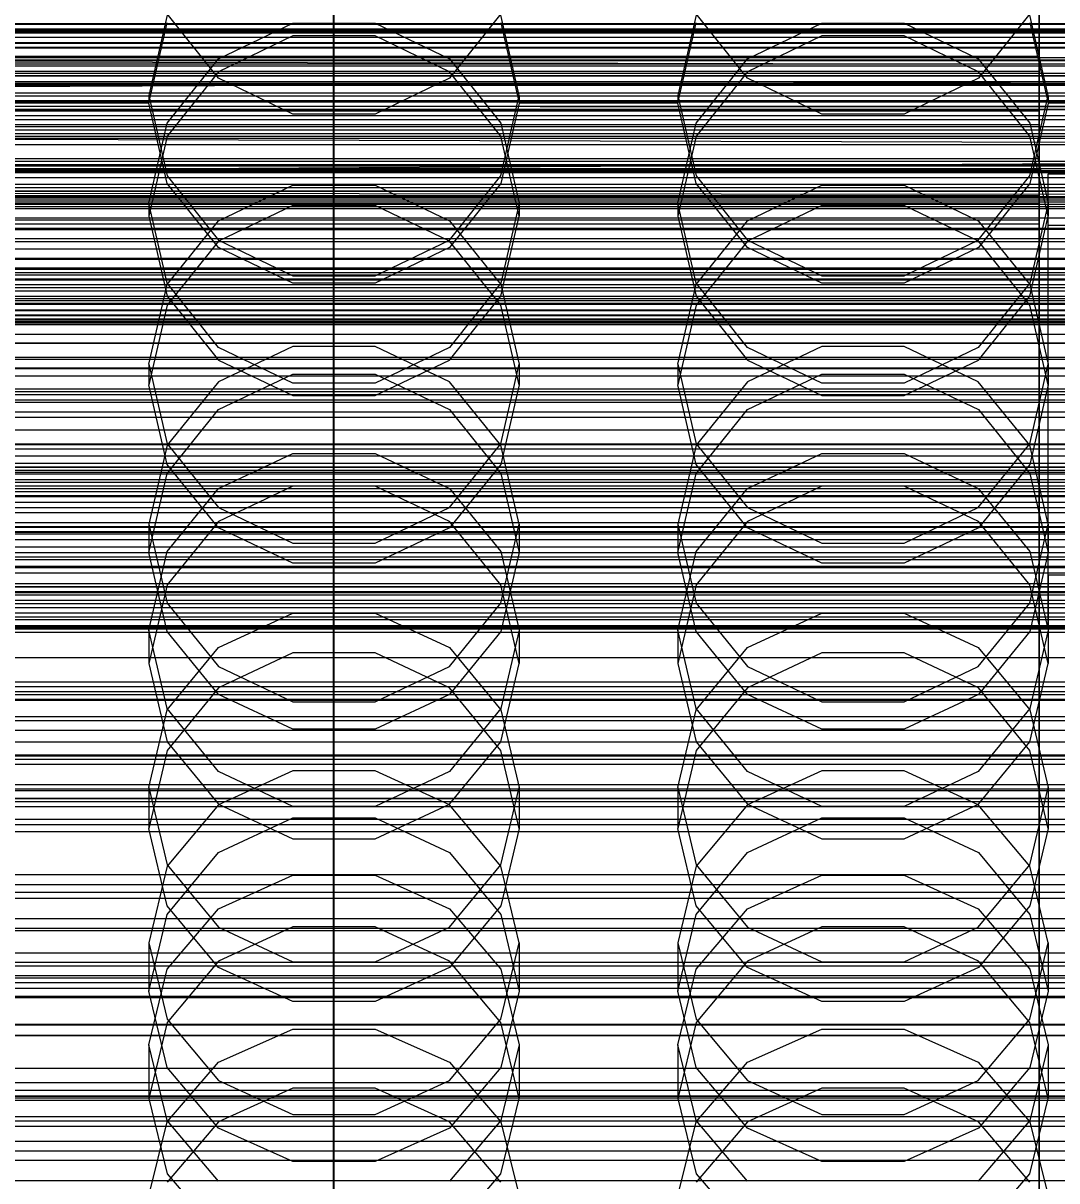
# Model space of a CAD drawing. Header units: millimetres. Extents: x -1970 to 59977, y -50268 to 6837.
# Drawn here: x 14.7 to 132, y -34416.5 to -34285.2 of the extents above; entities that cross this region are included whole.
import ezdxf

# ---------------------------------------------------------------- set-up
doc = ezdxf.new("R2010")
doc.units = ezdxf.units.MM
for name, color, linetype, lineweight in [('COTAS_O', 1, 'Continuous', 0), ('frontal_briquetadora', 7, 'Continuous', 0), ('frontal_C01', 7, 'Continuous', 0), ('frontal_C02', 7, 'Continuous', 0), ('frontal_C03', 7, 'Continuous', 0), ('frontal_secador', 7, 'Continuous', 0), ('frontal_tolva', 7, 'Continuous', 0), ('frontal_tolva-C01', 7, 'Continuous', 0)]:
    doc.layers.add(name, color=color, linetype=linetype, lineweight=lineweight)
doc.dimstyles.new('R19_100', dxfattribs={"dimtxt": 250, "dimasz": 150, "dimexe": 150, "dimexo": 80, "dimgap": 100, "dimtad": 1, "dimtih": 1, "dimtoh": 1, "dimdsep": 46, "dimcen": 0.09, "dimadec": 0, "dimazin": 0, "dimtfac": 1, "dimtdec": 4, "dimtofl": 0, "dimtmove": 0, "dimatfit": 3, "dimfxl": 1, "dimtolj": 1, "dimtzin": 0, "dimarcsym": 0})

# ---------------------------------------------------------------- blocks, each defined once
blk = doc.blocks.new('*D39')
at = {"layer": 'COTAS_O', "color": 0, "lineweight": -2, "transparency": 16777216}
for p, q in [((-1725, -34320), (-1725, -33550)), ((1725, -34320), (1725, -33550)), ((-1575, -33700), (1575, -33700))]:
    blk.add_line(p, q, dxfattribs=at)
at = {"layer": 'COTAS_O', "color": 0, "transparency": 16777216}
for points in [[(-1575, -33675), (-1575, -33725), (-1725, -33700)], [(1575, -33675), (1575, -33725), (1725, -33700)]]:
    blk.add_solid(points, dxfattribs=at)
at = {"layer": 'Defpoints', "color": 0, "transparency": 16777216}
for p in [(1725, -33700), (-1725, -34400), (1725, -34400)]:
    blk.add_point(p, dxfattribs=at)
blk = doc.blocks.new('*D42')
at = {"layer": 'COTAS_O', "color": 0, "lineweight": -2, "transparency": 16777216}
for p, q in [((-570, -33700), (200, -33700)), ((50, -34750), (50, -33850)), ((-570, -34900), (200, -34900))]:
    blk.add_line(p, q, dxfattribs=at)
at = {"layer": 'COTAS_O', "color": 0, "transparency": 16777216}
for points in [[(25, -33850), (75, -33850), (50, -33700)], [(25, -34750), (75, -34750), (50, -34900)]]:
    blk.add_solid(points, dxfattribs=at)
at = {"layer": 'Defpoints', "color": 0, "transparency": 16777216}
for p in [(-650, -33700), (50, -33700), (-650, -34900)]:
    blk.add_point(p, dxfattribs=at)
blk = doc.blocks.new('*D43')
at = {"layer": 'COTAS_O', "color": 0, "lineweight": -2, "transparency": 16777216}
for p, q in [((-650, -34820), (-650, -34050)), ((650, -34820), (650, -34050)), ((-500, -34200), (500, -34200))]:
    blk.add_line(p, q, dxfattribs=at)
at = {"layer": 'COTAS_O', "color": 0, "transparency": 16777216}
for points in [[(-500, -34175), (-500, -34225), (-650, -34200)], [(500, -34175), (500, -34225), (650, -34200)]]:
    blk.add_solid(points, dxfattribs=at)
at = {"layer": 'Defpoints', "color": 0, "transparency": 16777216}
for p in [(650, -34200), (-650, -34900), (650, -34900)]:
    blk.add_point(p, dxfattribs=at)

msp = doc.modelspace()

# ---------------------------------------------------------------- linework, layer by layer
at = {"layer": 'frontal_briquetadora'}
for p, q in [((31.08, -34284.263), (29, -34293.364)), ((29, -34294.247), (31.08, -34285.14)), ((36.906, -34291.418), (31.08, -34284.112)), ((36.907, -34289.221), (45.327, -34285.179)), ((45.327, -34285.179), (54.673, -34285.179)), ((54.673, -34285.179), (63.093, -34289.221)), ((68.92, -34284.112), (63.094, -34291.418)), ((71, -34293.364), (68.92, -34284.263)), ((68.92, -34285.14), (71, -34294.247)), ((91.08, -34284.263), (89, -34293.364)), ((89, -34294.247), (91.08, -34285.14)), ((96.906, -34291.418), (91.08, -34284.112)), ((96.907, -34289.221), (105.327, -34285.179)), ((105.327, -34285.179), (114.673, -34285.179)), ((114.673, -34285.179), (123.093, -34289.221)), ((128.92, -34284.112), (123.094, -34291.418)), ((131, -34293.364), (128.92, -34284.263)), ((128.92, -34285.14), (131, -34294.247)), ((45.326, -34286.607), (36.906, -34290.664)), ((54.674, -34286.607), (45.326, -34286.607)), ((63.094, -34290.664), (54.674, -34286.607)), ((105.326, -34286.607), (96.906, -34290.664)), ((114.674, -34286.607), (105.326, -34286.607)), ((123.094, -34290.664), (114.674, -34286.607)), ((31.08, -34296.503), (36.907, -34289.221)), ((63.093, -34289.221), (68.92, -34296.503)), ((91.08, -34296.503), (96.907, -34289.221)), ((123.093, -34289.221), (128.92, -34296.503)), ((-160, -34289.389), (200, -34289.389)), ((36.906, -34290.664), (31.08, -34297.965)), ((45.326, -34295.473), (36.906, -34291.418)), ((63.094, -34291.418), (54.674, -34295.473)), ((68.92, -34297.964), (63.094, -34290.664)), ((96.906, -34290.664), (91.08, -34297.965)), ((105.326, -34295.473), (96.906, -34291.418)), ((123.094, -34291.418), (114.674, -34295.473)), ((128.92, -34297.964), (123.094, -34290.664)), ((29, -34294.247), (11, -34294.247)), ((29, -34293.364), (29, -34294.247)), ((29, -34293.364), (31.08, -34302.464)), ((31.08, -34303.343), (29, -34294.247)), ((68.92, -34302.464), (71, -34293.364)), ((71, -34294.247), (68.92, -34303.343)), ((71, -34293.364), (71, -34294.247)), ((89, -34294.247), (71, -34294.247)), ((89, -34293.364), (89, -34294.247)), ((89, -34293.364), (91.08, -34302.464)), ((91.08, -34303.343), (89, -34294.247)), ((128.92, -34302.464), (131, -34293.364)), ((131, -34294.247), (128.92, -34303.343)), ((131, -34293.364), (131, -34294.247)), ((149, -34294.247), (131, -34294.247)), ((54.674, -34295.473), (45.326, -34295.473)), ((114.674, -34295.473), (105.326, -34295.473)), ((29, -34305.584), (31.08, -34296.503)), ((68.92, -34296.503), (71, -34305.584)), ((89, -34305.584), (91.08, -34296.503)), ((128.92, -34296.503), (131, -34305.584)), ((31.08, -34297.965), (29, -34307.055)), ((71, -34307.055), (68.92, -34297.964)), ((91.08, -34297.965), (89, -34307.055)), ((131, -34307.055), (128.92, -34297.964)), ((31.08, -34302.464), (36.907, -34309.762)), ((36.906, -34310.629), (31.08, -34303.343)), ((36.907, -34307.571), (45.327, -34303.551)), ((45.327, -34303.551), (54.673, -34303.551)), ((54.673, -34303.551), (63.093, -34307.571)), ((63.093, -34309.762), (68.92, -34302.464)), ((68.92, -34303.343), (63.094, -34310.629)), ((91.08, -34302.464), (96.907, -34309.762)), ((96.906, -34310.629), (91.08, -34303.343)), ((96.907, -34307.571), (105.327, -34303.551)), ((105.327, -34303.551), (114.673, -34303.551)), ((114.673, -34303.551), (123.093, -34307.571)), ((123.093, -34309.762), (128.92, -34302.464)), ((128.92, -34303.343), (123.094, -34310.629)), ((29, -34305.584), (29, -34307.055)), ((31.08, -34314.665), (29, -34305.584)), ((45.326, -34305.831), (36.906, -34309.876)), ((54.674, -34305.831), (45.326, -34305.831)), ((63.094, -34309.876), (54.674, -34305.831)), ((71, -34305.584), (68.92, -34314.665)), ((71, -34305.584), (71, -34307.055)), ((89, -34305.584), (89, -34307.055)), ((91.08, -34314.665), (89, -34305.584)), ((105.326, -34305.831), (96.906, -34309.876)), ((114.674, -34305.831), (105.326, -34305.831)), ((123.094, -34309.876), (114.674, -34305.831)), ((131, -34305.584), (128.92, -34314.665)), ((131, -34305.584), (131, -34307.055)), ((29, -34307.055), (31.08, -34316.128)), ((31.08, -34314.816), (36.907, -34307.571)), ((63.093, -34307.571), (68.92, -34314.816)), ((68.92, -34316.128), (71, -34307.055)), ((89, -34307.055), (91.08, -34316.128)), ((91.08, -34314.816), (96.907, -34307.571)), ((123.093, -34307.571), (128.92, -34314.816)), ((128.92, -34316.128), (131, -34307.055)), ((36.906, -34309.876), (31.08, -34317.151)), ((36.907, -34309.762), (45.327, -34313.812)), ((54.673, -34313.812), (63.093, -34309.762)), ((68.92, -34317.151), (63.094, -34309.876)), ((96.906, -34309.876), (91.08, -34317.151)), ((96.907, -34309.762), (105.327, -34313.812)), ((114.673, -34313.812), (123.093, -34309.762)), ((128.92, -34317.151), (123.094, -34309.876)), ((45.326, -34314.669), (36.906, -34310.629)), ((63.094, -34310.629), (54.674, -34314.669)), ((105.326, -34314.669), (96.906, -34310.629)), ((123.094, -34310.629), (114.674, -34314.669)), ((45.327, -34313.812), (54.673, -34313.812)), ((105.327, -34313.812), (114.673, -34313.812)), ((29, -34323.849), (31.08, -34314.816)), ((36.907, -34321.948), (31.08, -34314.665)), ((54.674, -34314.669), (45.326, -34314.669)), ((68.92, -34314.665), (63.093, -34321.948)), ((68.92, -34314.816), (71, -34323.849)), ((89, -34323.849), (91.08, -34314.816)), ((96.907, -34321.948), (91.08, -34314.665)), ((114.674, -34314.669), (105.326, -34314.669)), ((128.92, -34314.665), (123.093, -34321.948)), ((128.92, -34314.816), (131, -34323.849)), ((31.08, -34316.128), (36.906, -34323.39)), ((63.094, -34323.39), (68.92, -34316.128)), ((91.08, -34316.128), (96.906, -34323.39)), ((123.094, -34323.39), (128.92, -34316.128)), ((31.08, -34317.151), (29, -34326.199)), ((71, -34326.199), (68.92, -34317.151)), ((91.08, -34317.151), (89, -34326.199)), ((131, -34326.199), (128.92, -34317.151)), ((45.327, -34321.854), (36.907, -34325.844)), ((45.327, -34325.989), (36.907, -34321.948)), ((54.673, -34321.854), (45.327, -34321.854)), ((63.093, -34325.844), (54.673, -34321.854)), ((63.093, -34321.948), (54.673, -34325.989)), ((105.327, -34321.854), (96.907, -34325.844)), ((105.327, -34325.989), (96.907, -34321.948)), ((114.673, -34321.854), (105.327, -34321.854)), ((123.093, -34325.844), (114.673, -34321.854)), ((123.093, -34321.948), (114.673, -34325.989)), ((36.906, -34323.39), (45.326, -34327.416)), ((54.674, -34327.416), (63.094, -34323.39)), ((96.906, -34323.39), (105.326, -34327.416)), ((114.674, -34327.416), (123.094, -34323.39)), ((29, -34323.849), (29, -34326.199)), ((29, -34323.849), (31.08, -34332.883)), ((68.92, -34332.883), (71, -34323.849)), ((71, -34323.849), (71, -34326.199)), ((89, -34323.849), (89, -34326.199)), ((89, -34323.849), (91.08, -34332.883)), ((128.92, -34332.883), (131, -34323.849)), ((131, -34323.849), (131, -34326.199)), ((36.907, -34325.844), (31.08, -34333.033)), ((36.906, -34329.005), (45.326, -34324.981)), ((45.326, -34324.981), (54.674, -34324.981)), ((54.673, -34325.989), (45.327, -34325.989)), ((54.674, -34324.981), (63.094, -34329.005)), ((68.92, -34333.033), (63.093, -34325.844)), ((96.907, -34325.844), (91.08, -34333.033)), ((96.906, -34329.005), (105.326, -34324.981)), ((105.326, -34324.981), (114.674, -34324.981)), ((114.673, -34325.989), (105.327, -34325.989)), ((114.674, -34324.981), (123.094, -34329.005)), ((128.92, -34333.033), (123.093, -34325.844)), ((31.08, -34335.219), (29, -34326.199)), ((71, -34326.199), (68.92, -34335.22)), ((91.08, -34335.219), (89, -34326.199)), ((131, -34326.199), (128.92, -34335.22)), ((45.326, -34327.416), (54.674, -34327.416)), ((105.326, -34327.416), (114.674, -34327.416)), ((31.08, -34336.235), (36.906, -34329.005)), ((63.094, -34329.005), (68.92, -34336.235)), ((91.08, -34336.235), (96.906, -34329.005)), ((123.094, -34329.005), (128.92, -34336.235)), ((31.08, -34333.033), (29, -34341.997)), ((31.08, -34332.883), (36.907, -34340.127)), ((63.093, -34340.127), (68.92, -34332.883)), ((71, -34341.997), (68.92, -34333.033)), ((91.08, -34333.033), (89, -34341.997)), ((91.08, -34332.883), (96.907, -34340.127)), ((123.093, -34340.127), (128.92, -34332.883)), ((131, -34341.997), (128.92, -34333.033)), ((36.906, -34342.432), (31.08, -34335.219)), ((36.907, -34337.96), (45.327, -34333.996)), ((45.327, -34333.996), (54.673, -34333.996)), ((54.673, -34333.996), (63.093, -34337.96)), ((68.92, -34335.22), (63.094, -34342.432)), ((96.906, -34342.432), (91.08, -34335.219)), ((96.907, -34337.96), (105.327, -34333.996)), ((105.327, -34333.996), (114.673, -34333.996)), ((114.673, -34333.996), (123.093, -34337.96)), ((128.92, -34335.22), (123.094, -34342.432)), ((29, -34345.219), (31.08, -34336.235)), ((68.92, -34336.235), (71, -34345.219)), ((89, -34345.219), (91.08, -34336.235)), ((128.92, -34336.235), (131, -34345.219)), ((45.326, -34337.684), (36.906, -34341.688)), ((54.674, -34337.684), (45.326, -34337.684)), ((63.094, -34341.688), (54.674, -34337.684)), ((105.326, -34337.684), (96.906, -34341.688)), ((114.674, -34337.684), (105.326, -34337.684)), ((123.094, -34341.688), (114.674, -34337.684)), ((31.08, -34345.102), (36.907, -34337.96)), ((63.093, -34337.96), (68.92, -34345.102)), ((91.08, -34345.102), (96.907, -34337.96)), ((123.093, -34337.96), (128.92, -34345.102)), ((36.907, -34340.127), (45.327, -34344.148)), ((54.673, -34344.148), (63.093, -34340.127)), ((96.907, -34340.127), (105.327, -34344.148)), ((114.673, -34344.148), (123.093, -34340.127)), ((36.906, -34341.688), (31.08, -34348.879)), ((68.92, -34348.879), (63.094, -34341.688)), ((96.906, -34341.688), (91.08, -34348.879)), ((128.92, -34348.879), (123.094, -34341.688)), ((29, -34341.997), (29, -34345.219)), ((29, -34341.997), (31.08, -34350.961)), ((45.326, -34346.427), (36.906, -34342.432)), ((63.094, -34342.432), (54.674, -34346.427)), ((68.92, -34350.961), (71, -34341.997)), ((71, -34341.997), (71, -34345.219)), ((89, -34341.997), (89, -34345.219)), ((89, -34341.997), (91.08, -34350.961)), ((105.326, -34346.427), (96.906, -34342.432)), ((123.094, -34342.432), (114.674, -34346.427)), ((128.92, -34350.961), (131, -34341.997)), ((131, -34341.997), (131, -34345.219)), ((45.327, -34344.148), (54.673, -34344.148)), ((105.327, -34344.148), (114.673, -34344.148)), ((29, -34354.009), (31.08, -34345.102)), ((31.08, -34354.166), (29, -34345.219)), ((68.92, -34345.102), (71, -34354.009)), ((71, -34345.219), (68.92, -34354.166)), ((89, -34354.009), (91.08, -34345.102)), ((91.08, -34354.166), (89, -34345.219)), ((128.92, -34345.102), (131, -34354.009)), ((131, -34345.219), (128.92, -34354.166)), ((54.674, -34346.427), (45.326, -34346.427)), ((114.674, -34346.427), (105.326, -34346.427)), ((31.08, -34348.879), (29, -34357.809)), ((71, -34357.809), (68.92, -34348.879)), ((91.08, -34348.879), (89, -34357.809)), ((131, -34357.809), (128.92, -34348.879)), ((31.08, -34350.961), (36.907, -34358.15)), ((63.093, -34358.15), (68.92, -34350.961)), ((91.08, -34350.961), (96.907, -34358.15)), ((123.093, -34358.15), (128.92, -34350.961)), ((36.907, -34356.004), (45.327, -34352.087)), ((45.327, -34352.087), (54.673, -34352.087)), ((54.673, -34352.087), (63.093, -34356.004)), ((96.907, -34356.004), (105.327, -34352.087)), ((105.327, -34352.087), (114.673, -34352.087)), ((114.673, -34352.087), (123.093, -34356.004)), ((29, -34354.009), (29, -34357.809)), ((31.08, -34362.915), (29, -34354.009)), ((36.906, -34361.311), (31.08, -34354.166)), ((68.92, -34354.166), (63.094, -34361.311)), ((71, -34354.009), (68.92, -34362.915)), ((71, -34354.009), (71, -34357.809)), ((89, -34354.009), (89, -34357.809)), ((91.08, -34362.915), (89, -34354.009)), ((96.906, -34361.311), (91.08, -34354.166)), ((128.92, -34354.166), (123.094, -34361.311)), ((131, -34354.009), (128.92, -34362.915)), ((131, -34354.009), (131, -34357.809)), ((31.08, -34363.062), (36.907, -34356.004)), ((63.093, -34356.004), (68.92, -34363.062)), ((91.08, -34363.062), (96.907, -34356.004)), ((123.093, -34356.004), (128.92, -34363.062)), ((45.326, -34356.608), (36.906, -34360.574)), ((54.674, -34356.608), (45.326, -34356.608)), ((63.094, -34360.574), (54.674, -34356.608)), ((105.326, -34356.608), (96.906, -34360.574)), ((114.674, -34356.608), (105.326, -34356.608)), ((123.094, -34360.574), (114.674, -34356.608)), ((29, -34357.809), (31.08, -34366.693)), ((36.907, -34358.15), (45.327, -34362.14)), ((54.673, -34362.14), (63.093, -34358.15)), ((68.92, -34366.693), (71, -34357.809)), ((89, -34357.809), (91.08, -34366.693)), ((96.907, -34358.15), (105.327, -34362.14)), ((114.673, -34362.14), (123.093, -34358.15)), ((128.92, -34366.693), (131, -34357.809)), ((36.906, -34360.574), (31.08, -34367.693)), ((45.326, -34365.266), (36.906, -34361.311)), ((63.094, -34361.311), (54.674, -34365.266)), ((68.92, -34367.692), (63.094, -34360.574)), ((96.906, -34360.574), (91.08, -34367.693)), ((105.326, -34365.266), (96.906, -34361.311)), ((123.094, -34361.311), (114.674, -34365.266)), ((128.92, -34367.692), (123.094, -34360.574)), ((45.327, -34362.14), (54.673, -34362.14)), ((105.327, -34362.14), (114.673, -34362.14)), ((29, -34371.863), (31.08, -34363.062)), ((36.907, -34370.057), (31.08, -34362.915)), ((68.92, -34362.915), (63.093, -34370.057)), ((68.92, -34363.062), (71, -34371.863)), ((89, -34371.863), (91.08, -34363.062)), ((96.907, -34370.057), (91.08, -34362.915)), ((128.92, -34362.915), (123.093, -34370.057)), ((128.92, -34363.062), (131, -34371.863)), ((54.674, -34365.266), (45.326, -34365.266)), ((114.674, -34365.266), (105.326, -34365.266)), ((31.08, -34366.693), (36.906, -34373.784)), ((63.094, -34373.784), (68.92, -34366.693)), ((91.08, -34366.693), (96.906, -34373.784)), ((123.094, -34373.784), (128.92, -34366.693)), ((31.08, -34367.693), (29, -34376.522)), ((71, -34376.522), (68.92, -34367.692)), ((91.08, -34367.693), (89, -34376.522)), ((131, -34376.522), (128.92, -34367.692)), ((45.327, -34369.992), (36.907, -34373.853)), ((45.327, -34374.021), (36.907, -34370.057)), ((54.673, -34369.992), (45.327, -34369.992)), ((63.093, -34373.853), (54.673, -34369.992)), ((63.093, -34370.057), (54.673, -34374.021)), ((105.327, -34369.992), (96.907, -34373.853)), ((105.327, -34374.021), (96.907, -34370.057)), ((114.673, -34369.992), (105.327, -34369.992)), ((123.093, -34373.853), (114.673, -34369.992)), ((123.093, -34370.057), (114.673, -34374.021)), ((29, -34371.863), (29, -34376.522)), ((29, -34371.863), (31.08, -34380.664)), ((68.92, -34380.664), (71, -34371.863)), ((71, -34371.863), (71, -34376.522)), ((89, -34371.863), (89, -34376.522)), ((89, -34371.863), (91.08, -34380.664)), ((128.92, -34380.664), (131, -34371.863)), ((131, -34371.863), (131, -34376.522)), ((36.907, -34373.853), (31.08, -34380.809)), ((36.906, -34373.784), (45.326, -34377.708)), ((54.673, -34374.021), (45.327, -34374.021)), ((54.674, -34377.708), (63.094, -34373.784)), ((68.92, -34380.809), (63.093, -34373.853)), ((96.907, -34373.853), (91.08, -34380.809)), ((96.906, -34373.784), (105.326, -34377.708)), ((114.673, -34374.021), (105.327, -34374.021)), ((114.674, -34377.708), (123.094, -34373.784)), ((128.92, -34380.809), (123.093, -34373.853)), ((36.906, -34379.254), (45.326, -34375.335)), ((45.326, -34375.335), (54.674, -34375.335)), ((54.674, -34375.335), (63.094, -34379.254)), ((96.906, -34379.254), (105.326, -34375.335)), ((105.326, -34375.335), (114.674, -34375.335)), ((114.674, -34375.335), (123.094, -34379.254)), ((31.08, -34385.296), (29, -34376.522)), ((71, -34376.522), (68.92, -34385.296)), ((91.08, -34385.296), (89, -34376.522)), ((131, -34376.522), (128.92, -34385.296)), ((45.326, -34377.708), (54.674, -34377.708)), ((105.326, -34377.708), (114.674, -34377.708)), ((31.08, -34386.283), (36.906, -34379.254)), ((63.094, -34379.254), (68.92, -34386.283)), ((91.08, -34386.283), (96.906, -34379.254)), ((123.094, -34379.254), (128.92, -34386.283)), ((31.08, -34380.809), (29, -34389.484)), ((31.08, -34380.664), (36.907, -34387.722)), ((63.093, -34387.722), (68.92, -34380.664)), ((71, -34389.484), (68.92, -34380.809)), ((91.08, -34380.809), (89, -34389.484)), ((91.08, -34380.664), (96.907, -34387.722)), ((123.093, -34387.722), (128.92, -34380.664)), ((131, -34389.484), (128.92, -34380.809)), ((36.907, -34385.622), (45.327, -34381.804)), ((45.327, -34381.804), (54.673, -34381.804)), ((54.673, -34381.804), (63.093, -34385.622)), ((96.907, -34385.622), (105.327, -34381.804)), ((105.327, -34381.804), (114.673, -34381.804)), ((114.673, -34381.804), (123.093, -34385.622)), ((29, -34394.99), (31.08, -34386.283)), ((36.906, -34392.292), (31.08, -34385.296)), ((31.08, -34392.502), (36.907, -34385.622)), ((63.093, -34385.622), (68.92, -34392.502)), ((68.92, -34385.296), (63.094, -34392.292)), ((68.92, -34386.283), (71, -34394.99)), ((89, -34394.99), (91.08, -34386.283)), ((96.906, -34392.292), (91.08, -34385.296)), ((91.08, -34392.502), (96.907, -34385.622)), ((123.093, -34385.622), (128.92, -34392.502)), ((128.92, -34385.296), (123.094, -34392.292)), ((128.92, -34386.283), (131, -34394.99)), ((45.326, -34387.688), (36.906, -34391.571)), ((36.907, -34387.722), (45.327, -34391.639)), ((54.674, -34387.688), (45.326, -34387.688)), ((54.673, -34391.639), (63.093, -34387.722)), ((63.094, -34391.571), (54.674, -34387.688)), ((105.326, -34387.688), (96.906, -34391.571)), ((96.907, -34387.722), (105.327, -34391.639)), ((114.674, -34387.688), (105.326, -34387.688)), ((114.673, -34391.639), (123.093, -34387.722)), ((123.094, -34391.571), (114.674, -34387.688)), ((29, -34389.484), (29, -34394.99)), ((29, -34389.484), (31.08, -34398.159)), ((68.92, -34398.159), (71, -34389.484)), ((71, -34389.484), (71, -34394.99)), ((89, -34389.484), (89, -34394.99)), ((89, -34389.484), (91.08, -34398.159)), ((128.92, -34398.159), (131, -34389.484)), ((131, -34389.484), (131, -34394.99)), ((36.906, -34391.571), (31.08, -34398.53)), ((45.327, -34391.639), (54.673, -34391.639)), ((68.92, -34398.53), (63.094, -34391.571)), ((96.906, -34391.571), (91.08, -34398.53)), ((105.327, -34391.639), (114.673, -34391.639)), ((128.92, -34398.53), (123.094, -34391.571)), ((29, -34401.081), (31.08, -34392.502)), ((45.326, -34396.159), (36.906, -34392.292)), ((63.094, -34392.292), (54.674, -34396.159)), ((68.92, -34392.502), (71, -34401.081)), ((89, -34401.081), (91.08, -34392.502)), ((105.326, -34396.159), (96.906, -34392.292)), ((123.094, -34392.292), (114.674, -34396.159)), ((128.92, -34392.502), (131, -34401.081)), ((31.08, -34403.634), (29, -34394.99)), ((71, -34394.99), (68.92, -34403.634)), ((91.08, -34403.634), (89, -34394.99)), ((131, -34394.99), (128.92, -34403.634)), ((54.674, -34396.159), (45.326, -34396.159)), ((114.674, -34396.159), (105.326, -34396.159)), ((31.08, -34398.159), (36.907, -34405.116)), ((63.093, -34405.116), (68.92, -34398.159)), ((91.08, -34398.159), (96.907, -34405.116)), ((123.093, -34405.116), (128.92, -34398.159)), ((31.08, -34398.53), (29, -34407.145)), ((36.907, -34403.051), (45.327, -34399.304)), ((45.327, -34399.304), (54.673, -34399.304)), ((54.673, -34399.304), (63.093, -34403.051)), ((71, -34407.145), (68.92, -34398.53)), ((91.08, -34398.53), (89, -34407.145)), ((96.907, -34403.051), (105.327, -34399.304)), ((105.327, -34399.304), (114.673, -34399.304)), ((114.673, -34399.304), (123.093, -34403.051)), ((131, -34407.145), (128.92, -34398.53)), ((29, -34401.081), (29, -34407.145)), ((31.08, -34409.66), (29, -34401.081)), ((71, -34401.081), (68.92, -34409.66)), ((71, -34401.081), (71, -34407.145)), ((89, -34401.081), (89, -34407.145)), ((91.08, -34409.66), (89, -34401.081)), ((131, -34401.081), (128.92, -34409.66)), ((131, -34401.081), (131, -34407.145)), ((31.08, -34409.801), (36.907, -34403.051)), ((63.093, -34403.051), (68.92, -34409.801)), ((91.08, -34409.801), (96.907, -34403.051)), ((123.093, -34403.051), (128.92, -34409.801)), ((36.906, -34410.517), (31.08, -34403.634)), ((68.92, -34403.634), (63.094, -34410.517)), ((96.906, -34410.517), (91.08, -34403.634)), ((128.92, -34403.634), (123.094, -34410.517)), ((45.326, -34405.988), (36.906, -34409.807)), ((36.907, -34405.116), (45.327, -34408.976)), ((54.674, -34405.988), (45.326, -34405.988)), ((54.673, -34408.976), (63.093, -34405.116)), ((63.094, -34409.807), (54.674, -34405.988)), ((105.326, -34405.988), (96.906, -34409.807)), ((96.907, -34405.116), (105.327, -34408.976)), ((114.674, -34405.988), (105.326, -34405.988)), ((114.673, -34408.976), (123.093, -34405.116)), ((123.094, -34409.807), (114.674, -34405.988)), ((29, -34407.145), (31.08, -34415.689)), ((68.92, -34415.689), (71, -34407.145)), ((89, -34407.145), (91.08, -34415.689)), ((128.92, -34415.689), (131, -34407.145)), ((29, -34418.219), (31.08, -34409.801)), ((36.907, -34416.54), (31.08, -34409.66)), ((36.906, -34409.807), (31.08, -34416.648)), ((45.327, -34408.976), (54.673, -34408.976)), ((68.92, -34409.66), (63.093, -34416.54)), ((68.92, -34416.648), (63.094, -34409.807)), ((68.92, -34409.801), (71, -34418.219)), ((89, -34418.219), (91.08, -34409.801)), ((96.907, -34416.54), (91.08, -34409.66)), ((96.906, -34409.807), (91.08, -34416.648)), ((105.327, -34408.976), (114.673, -34408.976)), ((128.92, -34409.66), (123.093, -34416.54)), ((128.92, -34416.648), (123.094, -34409.807)), ((128.92, -34409.801), (131, -34418.219)), ((45.326, -34414.319), (36.906, -34410.517)), ((63.094, -34410.517), (54.674, -34414.319)), ((105.326, -34414.319), (96.906, -34410.517)), ((123.094, -34410.517), (114.674, -34414.319)), ((54.674, -34414.319), (45.326, -34414.319)), ((114.674, -34414.319), (105.326, -34414.319)), ((31.08, -34415.689), (36.906, -34422.488)), ((63.094, -34422.488), (68.92, -34415.689)), ((91.08, -34415.689), (96.906, -34422.488)), ((123.094, -34422.488), (128.92, -34415.689))]:
    msp.add_line(p, q, dxfattribs=at)
at = {"layer": 'frontal_C01'}
for p, q in [((130, -34428.251), (130, -34116.064)), ((130, -34121.752), (130, -34433.939)), ((-311.15, -34285.272), (311.15, -34285.272)), ((-311.15, -34286.115), (311.15, -34286.115)), ((-311.15, -34287.412), (311.15, -34287.412)), ((-311.15, -34289.04), (311.15, -34289.04)), ((-311.15, -34291.103), (311.15, -34291.103)), ((-311.15, -34293.405), (311.15, -34293.405)), ((-311.15, -34296.094), (311.15, -34296.094)), ((-311.15, -34298.913), (311.15, -34298.913)), ((-440, -34301.196), (440, -34301.196)), ((-440, -34301.353), (440, -34301.353)), ((-440, -34301.652), (440, -34301.652)), ((-440, -34302.111), (440, -34302.111)), ((311.15, -34302.045), (-311.15, -34302.045)), ((-440, -34302.688), (440, -34302.688)), ((-440, -34303.419), (440, -34303.419)), ((-440, -34304.235), (440, -34304.235)), ((-440, -34305.188), (440, -34305.188)), ((-440, -34306.186), (440, -34306.186)), ((-311.15, -34305.189), (311.15, -34305.189)), ((440, -34307.296), (-440, -34307.296)), ((-440, -34308.41), (440, -34308.41)), ((-311.15, -34308.55), (311.15, -34308.55)), ((-440, -34309.601), (440, -34309.601)), ((-440, -34310.754), (440, -34310.754)), ((-440, -34311.945), (440, -34311.945)), ((-311.15, -34311.805), (311.15, -34311.805)), ((-440, -34313.059), (440, -34313.059)), ((-440, -34314.169), (440, -34314.169)), ((-440, -34315.168), (440, -34315.168)), ((-311.15, -34315.166), (311.15, -34315.166)), ((-440, -34316.121), (440, -34316.121)), ((-440, -34316.936), (440, -34316.936)), ((-440, -34317.668), (440, -34317.668)), ((-440, -34318.244), (440, -34318.244)), ((-440, -34318.704), (440, -34318.704)), ((-440, -34319.002), (440, -34319.002)), ((-440, -34319.159), (440, -34319.159)), ((-311.15, -34318.31), (311.15, -34318.31)), ((-311.15, -34321.442), (311.15, -34321.442)), ((-311.15, -34324.261), (311.15, -34324.261)), ((-311.15, -34326.951), (311.15, -34326.951)), ((-311.15, -34329.252), (311.15, -34329.252)), ((-311.15, -34331.316), (311.15, -34331.316)), ((-311.15, -34332.943), (311.15, -34332.943)), ((-311.15, -34334.241), (311.15, -34334.241)), ((-311.15, -34335.083), (311.15, -34335.083)), ((-311.15, -34335.526), (311.15, -34335.526))]:
    msp.add_line(p, q, dxfattribs=at)
at = {"layer": 'frontal_C02'}
for p, q in [((130, -34537.975), (130, -34253.153)), ((130, -34258.894), (130, -34543.716)), ((130, -34288.902), (130, -34282.302)), ((-148, -34285.211), (148, -34285.211)), ((130, -34284.069), (130, -34290.609)), ((-148, -34285.816), (148, -34285.816)), ((-148, -34287.412), (148, -34287.412)), ((-148, -34287.954), (148, -34287.954)), ((-130, -34288.902), (130, -34288.902)), ((130, -34295.113), (130, -34288.902)), ((-148, -34289.324), (148, -34289.324)), ((-148, -34289.767), (148, -34289.767)), ((-148, -34290.818), (148, -34290.818)), ((-148, -34291.132), (148, -34291.132)), ((-148, -34291.793), (148, -34291.793)), ((-130, -34290.609), (130, -34290.609)), ((130, -34290.609), (130, -34296.643)), ((-148, -34291.955), (148, -34291.955)), ((-148, -34292.18), (148, -34292.18)), ((-130, -34295.113), (130, -34295.113)), ((130, -34300.51), (130, -34295.113)), ((-130, -34296.643), (130, -34296.643)), ((130, -34296.643), (130, -34301.76)), ((450, -34298.24), (-450, -34298.24)), ((-130, -34300.51), (130, -34300.51)), ((130, -34304.727), (130, -34300.51)), ((-130, -34301.76), (130, -34301.76)), ((130, -34301.76), (130, -34305.611)), ((131, -34308.104), (131, -34302.259)), ((131, -34302.259), (149, -34302.259)), ((131, -34347.78), (131, -34302.259)), ((-130, -34304.727), (130, -34304.727)), ((130, -34307.476), (130, -34304.727)), ((-130, -34305.611), (130, -34305.611)), ((130, -34305.611), (130, -34307.934)), ((-130, -34307.476), (130, -34307.476)), ((130, -34308.57), (130, -34307.476)), ((-130, -34307.934), (130, -34307.934)), ((-130, -34308.57), (130, -34308.57)), ((130, -34307.934), (130, -34308.57)), ((149, -34308.104), (131, -34308.104)), ((131, -34353.626), (131, -34308.104)), ((-450, -34309.931), (450, -34309.931)), ((-425, -34342.323), (425, -34342.323)), ((149, -34347.78), (131, -34347.78)), ((131, -34347.78), (131, -34353.626)), ((425, -34353.799), (-425, -34353.799)), ((131, -34353.626), (149, -34353.626)), ((425, -34357.17), (-425, -34357.17)), ((-425, -34368.646), (425, -34368.646))]:
    msp.add_line(p, q, dxfattribs=at)
at = {"layer": 'frontal_C03'}
for p, q in [((-1250, -34286.272), (1250, -34286.272)), ((-1250, -34286.736), (1250, -34286.736)), ((-1250, -34287.369), (1250, -34287.369)), ((1250, -34293.092), (-1250, -34293.092)), ((1250, -34293.974), (-1250, -34293.974)), ((1250, -34294.627), (-1250, -34294.627)), ((1250, -34296.935), (-1250, -34296.935)), ((-1250, -34297.992), (1250, -34297.992)), ((1250, -34300.844), (-1250, -34300.844)), ((1250, -34301.902), (-1250, -34301.902)), ((1250, -34304.209), (-1250, -34304.209)), ((1250, -34304.862), (-1250, -34304.862)), ((1250, -34305.744), (-1250, -34305.744)), ((-1250, -34312.901), (1250, -34312.901)), ((-1250, -34313.698), (1250, -34313.698)), ((-1250, -34314.283), (1250, -34314.283)), ((1250, -34315.55), (-1250, -34315.55)), ((1250, -34316.431), (-1250, -34316.431)), ((-1250, -34316.621), (1250, -34316.621)), ((1250, -34317.085), (-1250, -34317.085)), ((-1250, -34317.75), (1250, -34317.75)), ((1250, -34319.392), (-1250, -34319.392)), ((-1250, -34320.45), (1250, -34320.45)), ((-1250, -34321.469), (1250, -34321.469)), ((-1250, -34323.066), (1250, -34323.066)), ((1250, -34323.302), (-1250, -34323.302)), ((1250, -34324.359), (-1250, -34324.359)), ((1250, -34326.667), (-1250, -34326.667)), ((1250, -34327.32), (-1250, -34327.32)), ((-1250, -34327.913), (1250, -34327.913)), ((1250, -34328.201), (-1250, -34328.201)), ((-1250, -34329.869), (1250, -34329.869)), ((-1268, -34335.887), (1268, -34335.887)), ((-1268, -34336.111), (1268, -34336.111)), ((-1268, -34336.275), (1268, -34336.275)), ((-1250, -34335.513), (1250, -34335.513)), ((-1268, -34336.933), (1268, -34336.933)), ((-1268, -34337.25), (1268, -34337.25)), ((1250, -34337.695), (-1250, -34337.695)), ((-1268, -34338.296), (1268, -34338.296)), ((-1268, -34338.746), (1268, -34338.746)), ((1250, -34338.008), (-1250, -34338.008)), ((1250, -34338.889), (-1250, -34338.889)), ((-1268, -34340.109), (1268, -34340.109)), ((1250, -34339.543), (-1250, -34339.543)), ((-1268, -34340.659), (1268, -34340.659)), ((-1268, -34342.246), (1268, -34342.246)), ((1268, -34342.86), (-1268, -34342.86)), ((1250, -34341.85), (-1250, -34341.85)), ((-1250, -34342.907), (1250, -34342.907)), ((1530, -34343.773), (-1530, -34343.773)), ((-1250, -34343.752), (1250, -34343.752)), ((-1268, -34344.563), (1268, -34344.563)), ((-1268, -34345.199), (1268, -34345.199)), ((-1268, -34346.902), (1268, -34346.902)), ((1250, -34345.759), (-1250, -34345.759)), ((-1250, -34346.01), (1250, -34346.01)), ((1250, -34346.817), (-1250, -34346.817)), ((-1268, -34347.516), (1268, -34347.516)), ((1530, -34348.773), (-1530, -34348.773)), ((-1268, -34349.103), (1268, -34349.103)), ((-1268, -34349.653), (1268, -34349.653)), ((1250, -34349.124), (-1250, -34349.124)), ((1250, -34349.778), (-1250, -34349.778)), ((1250, -34350.659), (-1250, -34350.659)), ((-1268, -34351.016), (1268, -34351.016)), ((-1268, -34351.466), (1268, -34351.466)), ((-1250, -34352.067), (1250, -34352.067)), ((-1268, -34352.512), (1268, -34352.512)), ((-1268, -34352.829), (1268, -34352.829)), ((-1268, -34353.487), (1268, -34353.487)), ((-1268, -34353.651), (1268, -34353.651)), ((-1268, -34353.875), (1268, -34353.875)), ((-1250, -34354.249), (1250, -34354.249)), ((-1250, -34359.893), (1250, -34359.893)), ((1250, -34360.465), (-1250, -34360.465)), ((1250, -34361.347), (-1250, -34361.347)), ((-1250, -34361.849), (1250, -34361.849)), ((1250, -34362), (-1250, -34362)), ((1250, -34364.308), (-1250, -34364.308)), ((-1250, -34365.365), (1250, -34365.365)), ((-1250, -34366.696), (1250, -34366.696)), ((1250, -34368.217), (-1250, -34368.217)), ((-1250, -34368.293), (1250, -34368.293)), ((1250, -34369.274), (-1250, -34369.274)), ((1250, -34371.582), (-1250, -34371.582)), ((-1250, -34372.012), (1250, -34372.012)), ((1250, -34372.235), (-1250, -34372.235)), ((1250, -34373.117), (-1250, -34373.117)), ((-1250, -34373.141), (1250, -34373.141)), ((-1250, -34375.479), (1250, -34375.479)), ((-1250, -34376.064), (1250, -34376.064)), ((-1250, -34376.861), (1250, -34376.861)), ((1250, -34382.923), (-1250, -34382.923)), ((1250, -34383.804), (-1250, -34383.804)), ((1250, -34384.458), (-1250, -34384.458)), ((1250, -34386.765), (-1250, -34386.765)), ((-1250, -34387.823), (1250, -34387.823)), ((1250, -34390.675), (-1250, -34390.675)), ((1250, -34391.732), (-1250, -34391.732)), ((1250, -34394.039), (-1250, -34394.039)), ((1250, -34394.693), (-1250, -34394.693)), ((1250, -34395.574), (-1250, -34395.574)), ((-1500, -34395.695), (1500, -34395.695)), ((1530, -34398.773), (-1530, -34398.773)), ((1530, -34403.773), (-1530, -34403.773)), ((1250, -34405.381), (-1250, -34405.381)), ((1500, -34407.104), (-1500, -34407.104)), ((1500, -34407.389), (-1500, -34407.389)), ((1250, -34406.262), (-1250, -34406.262)), ((1250, -34406.915), (-1250, -34406.915)), ((1250, -34409.223), (-1250, -34409.223)), ((-1250, -34410.28), (1250, -34410.28)), ((1250, -34413.132), (-1250, -34413.132)), ((1250, -34414.19), (-1250, -34414.19)), ((1250, -34416.497), (-1250, -34416.497))]:
    msp.add_line(p, q, dxfattribs=at)
at = {"layer": 'frontal_secador'}
for p, q in [((1320, -34286), (-1320, -34286)), ((1250, -34285.859), (-1250, -34285.859)), ((-1250, -34286), (1250, -34286)), ((1320, -34287.929), (-1320, -34287.929)), ((-422.12, -34288.52), (420.5, -34290.5)), ((-1320, -34290), (1320, -34290)), ((-1250, -34290), (1250, -34290)), ((-413.48, -34294.28), (420.5, -34290.5)), ((1320, -34292.071), (-1320, -34292.071)), ((1320, -34294), (-1320, -34294)), ((1250, -34294.141), (-1250, -34294.141)), ((-413.48, -34294.28), (410.42, -34294.82)), ((1320, -34295.657), (-1320, -34295.657)), ((-407, -34295), (410.42, -34294.82)), ((407, -34295), (-407, -34295)), ((1320, -34296.928), (-1320, -34296.928)), ((-431.48, -34297.08), (429.5, -34299.5)), ((1320, -34297.727), (-1320, -34297.727)), ((1320, -34298), (-1320, -34298)), ((1250, -34297.285), (-1250, -34297.285)), ((1250, -34298), (-1250, -34298)), ((-420.92, -34304.12), (429.5, -34299.5)), ((1250, -34301.314), (-1250, -34301.314)), ((1250, -34303.856), (-1250, -34303.856)), ((-420.92, -34304.12), (417.18, -34304.78)), ((-413, -34305), (417.18, -34304.78)), ((413, -34305), (-413, -34305)), ((1250, -34305.455), (-1250, -34305.455)), ((1250, -34306), (-1250, -34306)), ((1360, -34313.5), (-1360, -34313.5)), ((1250, -34313.75), (-1250, -34313.75)), ((1360, -34314.863), (-1360, -34314.863)), ((1360, -34318.859), (-1360, -34318.859)), ((1360, -34325.216), (-1360, -34325.216)), ((1360, -34333.5), (-1360, -34333.5)), ((1250, -34332.924), (-1250, -34332.924)), ((1360, -34343.147), (-1360, -34343.147)), ((-1360, -34353.5), (1360, -34353.5)), ((-1250, -34353.5), (1250, -34353.5)), ((1360, -34363.853), (-1360, -34363.853)), ((1360, -34373.5), (-1360, -34373.5)), ((1250, -34374.076), (-1250, -34374.076)), ((1360, -34381.784), (-1360, -34381.784)), ((1360, -34388.141), (-1360, -34388.141)), ((1360, -34392.137), (-1360, -34392.137)), ((1360, -34393.5), (-1360, -34393.5)), ((1250, -34393.25), (-1250, -34393.25)), ((1250, -34409.715), (-1250, -34409.715))]:
    msp.add_line(p, q, dxfattribs=at)
at = {"layer": 'frontal_tolva'}
for p, q in [((-1821.5, -34350), (1821.5, -34350)), ((-1821.5, -34361), (1821.5, -34361)), ((-670, -34400), (670, -34400)), ((600, -34400), (-600, -34400)), ((-600, -34406.849), (600, -34406.849)), ((-670, -34412), (670, -34412))]:
    msp.add_line(p, q, dxfattribs=at)
at = {"layer": 'frontal_tolva-C01'}
for p, q in [((-600, -34398.805), (600, -34398.805)), ((600, -34400), (-600, -34400))]:
    msp.add_line(p, q, dxfattribs=at)

# ---------------------------------------------------------------- dimensions: what is measured, and where the dimension line sits
at = {"layer": 'COTAS_O'}
for p1, p2, distance, picture, middle in [((-1725, -34400), (1725, -34400), 700, '*D39', (0, -33700)), ((-650, -34900), (-650, -33700), -700, '*D42', (50, -34300)), ((-650, -34900), (650, -34900), 700, '*D43', (0, -34200))]:
    dim = msp.add_aligned_dim(p1=p1, p2=p2, distance=distance, text='<> O', dimstyle='R19_100', dxfattribs=at)
    dim.commit()
    dim.dimension.update_dxf_attribs({"geometry": picture, "text_midpoint": middle})

doc.saveas('drawing.dxf')
